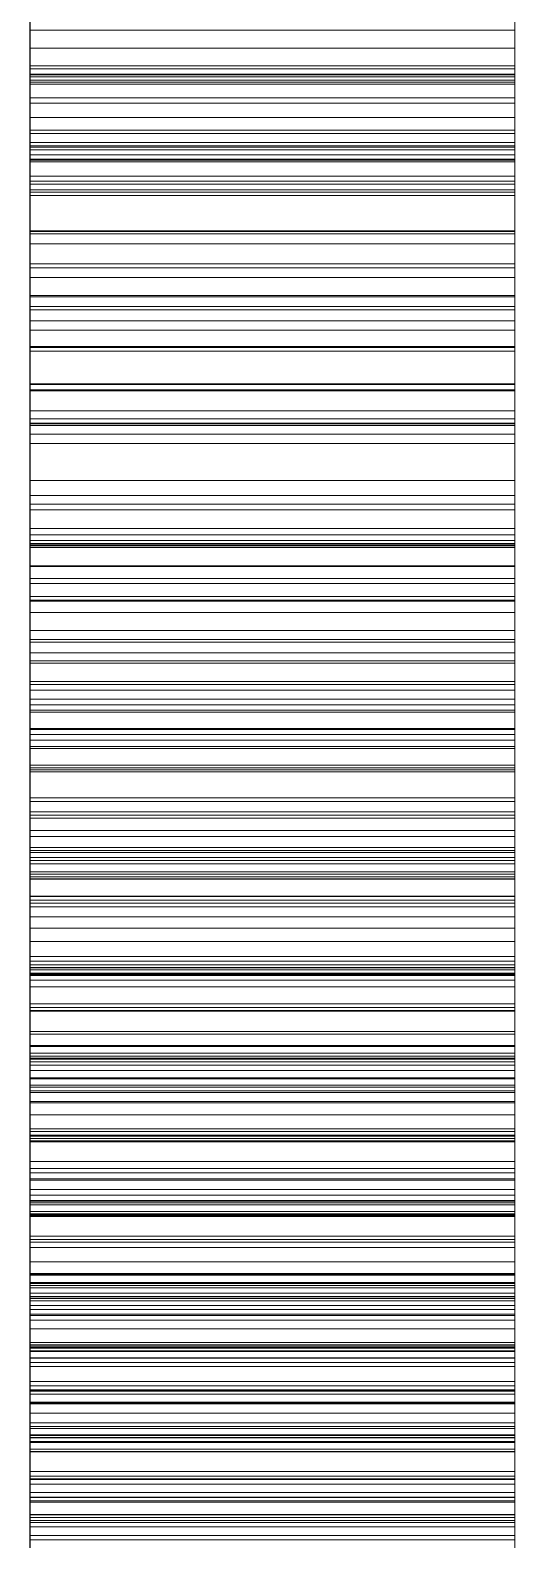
# Paper-space layout '01_三视图' of a CAD drawing. Header units: millimetres. Extents: x 8 to 451, y 8 to 289.
# Drawn here: x 18 to 18.6, y 184.7 to 186.569 of the extents above; entities that cross this region are included whole.
import ezdxf

# ---------------------------------------------------------------- set-up
doc = ezdxf.new("R2010")
doc.units = ezdxf.units.MM
doc.linetypes.add('WP_HIDDEN', pattern=[2.3, 1.5, -0.8])
doc.layers.add('HIDDEN', color=7, linetype='WP_HIDDEN', lineweight=13)
doc.layers.add('VISIBLE', color=7, linetype='CONTINUOUS', lineweight=25)

psp = doc.layouts.new('01_三视图')

# ---------------------------------------------------------------- linework, layer by layer
at = {"layer": 'HIDDEN'}
for points in [[(18, 190.1912), (18, 183.8131)], [(18, 186.0929), (18, 190.1912)], [(18, 185.884), (18, 190.1912)], [(18, 190.1912), (18, 186.0102)], [(18.6, 190.1912), (18.6, 183.8131)], [(18.6, 186.0102), (18.6, 190.1912)], [(18.6, 190.1912), (18.6, 186.0929)], [(18.6, 190.1912), (18.6, 185.884)], [(18, 188.6728), (18, 183.8131)], [(18.6, 183.8131), (18.6, 188.6728)], [(18, 186.5251), (18, 186.738)], [(18.6, 186.738), (18.6, 186.5251)], [(18, 186.6916), (18, 186.4301)], [(18.6, 186.4301), (18.6, 186.6916)], [(18, 186.6848), (18, 186.4245)], [(18.6, 186.4245), (18.6, 186.6848)], [(18, 186.6651), (18, 186.3716)], [(18.6, 186.3716), (18.6, 186.6651)], [(18, 186.5051), (18, 186.6328)], [(18.6, 186.6328), (18.6, 186.5051)], [(18, 186.6199), (18, 186.5074)], [(18, 186.6177), (18, 186.5214)], [(18.6, 186.5074), (18.6, 186.6199)], [(18.6, 186.5214), (18.6, 186.6177)], [(18, 186.6109), (18, 186.5114)], [(18.6, 186.5114), (18.6, 186.6109)], [(18, 186.5844), (18, 186.547)], [(18, 186.2408), (18, 186.5834)], [(18, 186.5824), (18, 186.239)], [(18.6, 186.547), (18.6, 186.5844)], [(18.6, 186.5834), (18.6, 186.2408)], [(18.6, 186.239), (18.6, 186.5824)], [(18, 186.3788), (18, 186.5754)], [(18, 186.5023), (18, 186.5731)], [(18, 186.4788), (18, 186.5693)], [(18, 186.5693), (18.6, 186.5693)], [(18.6, 186.5754), (18.6, 186.3788)], [(18.6, 186.5731), (18.6, 186.5023)], [(18.6, 186.5693), (18.6, 186.4788)], [(18, 186.547), (18, 186.514)], [(18, 186.547), (18.6, 186.547)], [(18.6, 186.514), (18.6, 186.547)], [(18, 186.32), (18, 186.5251)], [(18, 186.5251), (18.6, 186.5251)], [(18, 186.5214), (18, 186.4211)], [(18, 186.5214), (18.6, 186.5214)], [(18.6, 186.5251), (18.6, 186.32)], [(18.6, 186.4211), (18.6, 186.5214)], [(18, 186.5149), (18, 185.7274)], [(18, 186.5149), (18.6, 186.5149)], [(18, 186.514), (18, 186.4854)], [(18, 186.514), (18.6, 186.514)], [(18, 186.5114), (18, 186.4094)], [(18, 186.5114), (18.6, 186.5114)], [(18, 186.5074), (18, 186.3885)], [(18, 186.5074), (18.6, 186.5074)], [(18, 186.3685), (18, 186.5051)], [(18, 186.5051), (18.6, 186.5051)], [(18, 186.4453), (18, 186.5023)], [(18, 186.5023), (18.6, 186.5023)], [(18.6, 185.7274), (18.6, 186.5149)], [(18.6, 186.4854), (18.6, 186.514)], [(18.6, 186.4094), (18.6, 186.5114)], [(18.6, 186.3885), (18.6, 186.5074)], [(18.6, 186.5051), (18.6, 186.3685)], [(18.6, 186.5023), (18.6, 186.4453)], [(18, 186.4854), (18, 186.4612)], [(18, 186.4854), (18.6, 186.4854)], [(18.6, 186.4612), (18.6, 186.4854)], [(18, 186.3823), (18, 186.4788)], [(18, 186.4788), (18.6, 186.4788)], [(18.6, 186.4788), (18.6, 186.3823)], [(18, 186.4612), (18, 186.4413)], [(18, 186.4612), (18.6, 186.4612)], [(18.6, 186.4413), (18.6, 186.4612)], [(18, 186.4061), (18, 186.4453)], [(18, 186.4453), (18.6, 186.4453)], [(18, 186.4413), (18, 186.4259)], [(18, 186.4413), (18.6, 186.4413)], [(18, 186.4301), (18, 186.1304)], [(18, 186.4301), (18.6, 186.4301)], [(18.6, 186.4453), (18.6, 186.4061)], [(18.6, 186.4259), (18.6, 186.4413)], [(18.6, 186.1304), (18.6, 186.4301)], [(18, 186.4259), (18, 186.4149)], [(18, 186.4259), (18.6, 186.4259)], [(18, 186.4245), (18, 186.1777)], [(18, 186.4245), (18.6, 186.4245)], [(18, 186.4211), (18, 186.3171)], [(18, 186.4211), (18.6, 186.4211)], [(18, 186.4149), (18, 186.4083)], [(18, 186.4149), (18.6, 186.4149)], [(18, 186.4094), (18, 186.3048)], [(18, 186.4094), (18.6, 186.4094)], [(18.6, 186.4149), (18.6, 186.4259)], [(18.6, 186.1777), (18.6, 186.4245)], [(18.6, 186.3171), (18.6, 186.4211)], [(18.6, 186.4083), (18.6, 186.4149)], [(18.6, 186.3048), (18.6, 186.4094)], [(18, 186.4083), (18, 186.4061)], [(18, 186.4083), (18.6, 186.4083)], [(18, 186.4061), (18, 183.8131)], [(18, 186.3647), (18, 186.4061)], [(18, 186.4061), (18.6, 186.4061)], [(18, 186.4061), (18.6, 186.4061)], [(18.6, 186.4061), (18.6, 186.4083)], [(18.6, 183.8131), (18.6, 186.4061)], [(18.6, 186.4061), (18.6, 186.3647)], [(18, 186.3885), (18, 186.2631)], [(18, 186.3885), (18.6, 186.3885)], [(18, 186.28), (18, 186.3823)], [(18, 186.3823), (18.6, 186.3823)], [(18, 186.1712), (18, 186.3788)], [(18, 186.3788), (18.6, 186.3788)], [(18, 186.3716), (18, 186.0826)], [(18, 186.3716), (18.6, 186.3716)], [(18.6, 186.2631), (18.6, 186.3885)], [(18.6, 186.3823), (18.6, 186.28)], [(18.6, 186.3788), (18.6, 186.1712)], [(18.6, 186.0826), (18.6, 186.3716)], [(18, 186.2231), (18, 186.3685)], [(18, 186.3685), (18.6, 186.3685)], [(18, 186.321), (18, 186.3647)], [(18, 186.3647), (18.6, 186.3647)], [(18.6, 186.3685), (18.6, 186.2231)], [(18.6, 186.3647), (18.6, 186.321)], [(18, 186.2751), (18, 186.321)], [(18, 186.321), (18.6, 186.321)], [(18, 186.1228), (18, 186.32)], [(18, 186.32), (18.6, 186.32)], [(18, 186.3171), (18, 186.2093)], [(18, 186.3171), (18.6, 186.3171)], [(18.6, 186.321), (18.6, 186.2751)], [(18.6, 186.32), (18.6, 186.1228)], [(18.6, 186.2093), (18.6, 186.3171)], [(18, 186.3048), (18, 186.1976)], [(18, 186.3048), (18.6, 186.3048)], [(18.6, 186.1976), (18.6, 186.3048)], [(18, 186.1717), (18, 186.28)], [(18, 186.28), (18.6, 186.28)], [(18.6, 186.28), (18.6, 186.1717)], [(18, 186.2269), (18, 186.2751)], [(18, 186.2751), (18.6, 186.2751)], [(18, 186.2631), (18, 186.1313)], [(18, 186.2631), (18.6, 186.2631)], [(18.6, 186.2751), (18.6, 186.2269)], [(18.6, 186.1313), (18.6, 186.2631)], [(18, 186.2408), (18.6, 186.2408)], [(18, 186.0817), (18, 186.2408)], [(18.6, 186.2408), (18.6, 186.0817)], [(18, 186.239), (18, 186.0797)], [(18, 186.239), (18.6, 186.239)], [(18, 186.1765), (18, 186.2269)], [(18, 186.2269), (18.6, 186.2269)], [(18, 186.0689), (18, 186.2231)], [(18, 186.2231), (18.6, 186.2231)], [(18.6, 186.0797), (18.6, 186.239)], [(18.6, 186.2269), (18.6, 186.1765)], [(18.6, 186.2231), (18.6, 186.0689)], [(18, 186.2093), (18, 186.0978)], [(18, 186.2093), (18.6, 186.2093)], [(18.6, 186.0978), (18.6, 186.2093)], [(18, 186.1976), (18, 186.0878)], [(18, 186.1976), (18.6, 186.1976)], [(18.6, 186.0878), (18.6, 186.1976)], [(18, 186.1777), (18, 185.9444)], [(18, 186.1777), (18.6, 186.1777)], [(18, 186.1238), (18, 186.1765)], [(18, 186.1765), (18.6, 186.1765)], [(18, 186.0576), (18, 186.1717)], [(18, 186.1717), (18.6, 186.1717)], [(18, 185.9053), (18, 186.1712)], [(18.6, 185.9444), (18.6, 186.1777)], [(18.6, 186.1765), (18.6, 186.1238)], [(18.6, 186.1717), (18.6, 186.0576)], [(18.6, 186.1712), (18.6, 185.9053)], [(18, 186.1313), (18, 185.993)], [(18, 186.1313), (18.6, 186.1313)], [(18, 186.1304), (18, 185.7927)], [(18, 186.1304), (18.6, 186.1304)], [(18.6, 185.993), (18.6, 186.1313)], [(18.6, 185.7927), (18.6, 186.1304)], [(18, 186.069), (18, 186.1238)], [(18, 186.1238), (18.6, 186.1238)], [(18, 185.9334), (18, 186.1228)], [(18, 186.1228), (18.6, 186.1228)], [(18.6, 186.1238), (18.6, 186.069)], [(18.6, 186.1228), (18.6, 185.9334)], [(18, 186.0978), (18, 185.9825)], [(18, 186.0978), (18.6, 186.0978)], [(18, 185.7125), (18, 186.0929)], [(18.6, 185.9825), (18.6, 186.0978)], [(18.6, 186.0929), (18.6, 185.7125)], [(18, 186.0878), (18, 185.9754)], [(18, 186.0878), (18.6, 186.0878)], [(18, 186.0826), (18, 185.7981)], [(18, 186.0826), (18.6, 186.0826)], [(18, 186.0817), (18.6, 186.0817)], [(18, 185.9308), (18, 186.0817)], [(18, 186.0797), (18, 185.9285)], [(18, 186.0797), (18.6, 186.0797)], [(18.6, 185.9754), (18.6, 186.0878)], [(18.6, 185.7981), (18.6, 186.0826)], [(18.6, 186.0817), (18.6, 185.9308)], [(18.6, 185.9285), (18.6, 186.0797)], [(18, 186.0117), (18, 186.069)], [(18, 186.069), (18.6, 186.069)], [(18, 185.9058), (18, 186.0689)], [(18, 186.0689), (18.6, 186.0689)], [(18, 185.9375), (18, 186.0576)], [(18, 186.0576), (18.6, 186.0576)], [(18.6, 186.069), (18.6, 186.0117)], [(18.6, 186.0689), (18.6, 185.9058)], [(18.6, 186.0576), (18.6, 185.9375)], [(18, 185.9522), (18, 186.0117)], [(18, 186.0117), (18.6, 186.0117)], [(18, 186.0102), (18, 185.6823)], [(18.6, 186.0117), (18.6, 185.9522)], [(18.6, 185.6823), (18.6, 186.0102)], [(18, 185.993), (18, 185.8482)], [(18, 185.993), (18.6, 185.993)], [(18, 185.9825), (18, 185.8635)], [(18, 185.9825), (18.6, 185.9825)], [(18.6, 185.8482), (18.6, 185.993)], [(18.6, 185.8635), (18.6, 185.9825)], [(18, 185.9754), (18, 185.8681)], [(18, 185.9754), (18.6, 185.9754)], [(18.6, 185.8681), (18.6, 185.9754)], [(18, 185.8902), (18, 185.9522)], [(18, 185.9522), (18.6, 185.9522)], [(18, 185.9444), (18, 185.7247)], [(18, 185.9444), (18.6, 185.9444)], [(18.6, 185.9522), (18.6, 185.8902)], [(18.6, 185.7247), (18.6, 185.9444)], [(18, 185.8115), (18, 185.9375)], [(18, 185.9375), (18.6, 185.9375)], [(18, 185.7518), (18, 185.9334)], [(18, 185.9334), (18.6, 185.9334)], [(18, 185.8623), (18, 185.9319)], [(18, 185.9319), (18, 185.8149)], [(18, 185.9319), (18.6, 185.9319)], [(18, 185.9308), (18.6, 185.9308)], [(18, 185.7881), (18, 185.9308)], [(18, 185.9285), (18, 185.7855)], [(18, 185.9285), (18.6, 185.9285)], [(18.6, 185.9375), (18.6, 185.8115)], [(18.6, 185.9334), (18.6, 185.7518)], [(18.6, 185.9319), (18.6, 185.8623)], [(18.6, 185.8149), (18.6, 185.9319)], [(18.6, 185.9308), (18.6, 185.7881)], [(18.6, 185.7855), (18.6, 185.9285)], [(18, 185.7339), (18, 185.9058)], [(18, 185.9058), (18.6, 185.9058)], [(18, 185.6556), (18, 185.9053)], [(18, 185.9053), (18.6, 185.9053)], [(18.6, 185.9058), (18.6, 185.7339)], [(18.6, 185.9053), (18.6, 185.6556)], [(18, 185.8259), (18, 185.8902)], [(18, 185.8902), (18.6, 185.8902)], [(18.6, 185.8902), (18.6, 185.8259)], [(18, 185.511), (18, 185.884)], [(18, 185.884), (18.6, 185.884)], [(18, 185.8681), (18, 185.7626)], [(18, 185.8681), (18.6, 185.8681)], [(18.6, 185.884), (18.6, 185.511)], [(18.6, 185.7626), (18.6, 185.8681)], [(18, 185.8635), (18, 185.7408)], [(18, 185.8635), (18.6, 185.8635)], [(18, 185.7045), (18, 185.8623)], [(18, 185.8623), (18.6, 185.8623)], [(18, 185.8482), (18, 185.697)], [(18, 185.8482), (18.6, 185.8482)], [(18.6, 185.7408), (18.6, 185.8635)], [(18.6, 185.8623), (18.6, 185.7045)], [(18.6, 185.697), (18.6, 185.8482)], [(18, 185.7591), (18, 185.8259)], [(18, 185.8259), (18.6, 185.8259)], [(18, 185.8149), (18, 185.7034)], [(18, 185.8149), (18.6, 185.8149)], [(18, 185.6796), (18, 185.8115)], [(18, 185.8115), (18.6, 185.8115)], [(18.6, 185.8259), (18.6, 185.7591)], [(18.6, 185.7034), (18.6, 185.8149)], [(18.6, 185.8115), (18.6, 185.6796)], [(18, 185.7981), (18, 185.5181)], [(18, 185.7981), (18.6, 185.7981)], [(18, 185.7927), (18, 185.5206)], [(18.6, 185.5181), (18.6, 185.7981)], [(18.6, 185.5206), (18.6, 185.7927)], [(18, 185.7881), (18.6, 185.7881)], [(18, 185.6535), (18, 185.7881)], [(18, 185.7855), (18, 185.6507)], [(18, 185.7855), (18.6, 185.7855)], [(18.6, 185.7881), (18.6, 185.6535)], [(18.6, 185.6507), (18.6, 185.7855)], [(18, 185.7626), (18, 185.659)], [(18, 185.7626), (18.6, 185.7626)], [(18, 185.69), (18, 185.7591)], [(18, 185.7591), (18.6, 185.7591)], [(18.6, 185.659), (18.6, 185.7626)], [(18.6, 185.7591), (18.6, 185.69)], [(18, 185.578), (18, 185.7518)], [(18, 185.7518), (18.6, 185.7518)], [(18, 185.7408), (18, 185.6143)], [(18, 185.7408), (18.6, 185.7408)], [(18.6, 185.7518), (18.6, 185.578)], [(18.6, 185.6143), (18.6, 185.7408)], [(18, 185.5708), (18, 185.7339)], [(18, 185.7339), (18.6, 185.7339)], [(18, 185.7274), (18.6, 185.7274)], [(18, 185.7247), (18, 185.5185)], [(18, 185.7247), (18.6, 185.7247)], [(18.6, 185.7339), (18.6, 185.5708)], [(18.6, 185.5185), (18.6, 185.7247)], [(18, 185.3544), (18, 185.7125)], [(18, 185.5508), (18, 185.7045)], [(18, 185.7045), (18.6, 185.7045)], [(18, 185.7034), (18, 185.5971)], [(18, 185.7034), (18.6, 185.7034)], [(18.6, 185.7125), (18.6, 185.3544)], [(18.6, 185.7045), (18.6, 185.5508)], [(18.6, 185.5971), (18.6, 185.7034)], [(18, 185.697), (18, 185.5935)], [(18, 185.697), (18.6, 185.697)], [(18, 185.6186), (18, 185.69)], [(18, 185.69), (18.6, 185.69)], [(18, 185.6823), (18, 185.3554)], [(18, 185.6823), (18.6, 185.6823)], [(18, 185.541), (18, 185.6796)], [(18, 185.6796), (18.6, 185.6796)], [(18.6, 185.5935), (18.6, 185.697)], [(18.6, 185.69), (18.6, 185.6186)], [(18.6, 185.3554), (18.6, 185.6823)], [(18.6, 185.6796), (18.6, 185.541)], [(18, 185.659), (18, 185.5572)], [(18, 185.659), (18.6, 185.659)], [(18, 185.5369), (18, 185.6556)], [(18, 185.6556), (18.6, 185.6556)], [(18, 185.6535), (18.6, 185.6535)], [(18, 185.527), (18, 185.6535)], [(18, 185.6507), (18, 185.5242)], [(18, 185.6507), (18.6, 185.6507)], [(18.6, 185.5572), (18.6, 185.659)], [(18.6, 185.6556), (18.6, 185.5369)], [(18.6, 185.6535), (18.6, 185.527)], [(18.6, 185.5242), (18.6, 185.6507)], [(18, 185.5447), (18, 185.6186)], [(18, 185.6186), (18.6, 185.6186)], [(18, 185.6143), (18, 185.488)], [(18, 185.6143), (18.6, 185.6143)], [(18.6, 185.6186), (18.6, 185.5447)], [(18.6, 185.488), (18.6, 185.6143)], [(18, 185.4968), (18, 185.6013)], [(18, 185.6013), (18, 185.4407)], [(18, 185.6013), (18.6, 185.6013)], [(18, 185.5971), (18, 185.4963)], [(18, 185.5971), (18.6, 185.5971)], [(18, 185.5935), (18, 185.4921)], [(18, 185.5935), (18.6, 185.5935)], [(18.6, 185.6013), (18.6, 185.4968)], [(18.6, 185.4407), (18.6, 185.6013)], [(18.6, 185.4963), (18.6, 185.5971)], [(18.6, 185.4921), (18.6, 185.5935)], [(18, 185.412), (18, 185.578)], [(18, 185.578), (18.6, 185.578)], [(18, 185.4163), (18, 185.5708)], [(18, 185.5708), (18.6, 185.5708)], [(18.6, 185.578), (18.6, 185.412)], [(18.6, 185.5708), (18.6, 185.4163)], [(18, 185.5572), (18, 185.4572)], [(18, 185.5572), (18.6, 185.5572)], [(18, 185.4838), (18, 185.5534)], [(18, 185.5534), (18, 185.408)], [(18, 185.5534), (18.6, 185.5534)], [(18, 185.4013), (18, 185.5508)], [(18, 185.5508), (18.6, 185.5508)], [(18.6, 185.4572), (18.6, 185.5572)], [(18.6, 185.5534), (18.6, 185.4838)], [(18.6, 185.408), (18.6, 185.5534)], [(18.6, 185.5508), (18.6, 185.4013)], [(18, 185.4714), (18, 185.5447)], [(18, 185.5447), (18.6, 185.5447)], [(18, 185.4082), (18, 185.541)], [(18, 185.541), (18.6, 185.541)], [(18, 185.4223), (18, 185.5369)], [(18, 185.5369), (18.6, 185.5369)], [(18.6, 185.5447), (18.6, 185.4714)], [(18.6, 185.541), (18.6, 185.4082)], [(18.6, 185.5369), (18.6, 185.4223)], [(18, 185.527), (18.6, 185.527)], [(18, 185.4087), (18, 185.527)], [(18, 185.5242), (18, 185.4058)], [(18, 185.5242), (18.6, 185.5242)], [(18, 185.5206), (18, 185.2962)], [(18, 185.5206), (18.6, 185.5206)], [(18, 185.5185), (18, 185.3258)], [(18, 185.5185), (18.6, 185.5185)], [(18, 185.5181), (18, 185.2426)], [(18, 185.5181), (18.6, 185.5181)], [(18.6, 185.527), (18.6, 185.4087)], [(18.6, 185.4058), (18.6, 185.5242)], [(18.6, 185.2962), (18.6, 185.5206)], [(18.6, 185.3258), (18.6, 185.5185)], [(18.6, 185.2426), (18.6, 185.5181)], [(18, 184.705), (18, 185.511)], [(18, 185.3985), (18, 185.4968)], [(18, 185.4968), (18.6, 185.4968)], [(18, 185.4963), (18, 185.4008)], [(18, 185.4963), (18.6, 185.4963)], [(18.6, 185.511), (18.6, 184.705)], [(18.6, 185.4968), (18.6, 185.3985)], [(18.6, 185.4008), (18.6, 185.4963)], [(18, 185.4921), (18, 185.3927)], [(18, 185.4921), (18.6, 185.4921)], [(18, 185.488), (18, 185.3635)], [(18, 185.488), (18.6, 185.488)], [(18, 185.3844), (18, 185.4838)], [(18, 185.4838), (18.6, 185.4838)], [(18.6, 185.3927), (18.6, 185.4921)], [(18.6, 185.3635), (18.6, 185.488)], [(18.6, 185.4838), (18.6, 185.3844)], [(18, 185.3996), (18, 185.4714)], [(18, 185.4714), (18.6, 185.4714)], [(18, 185.4572), (18, 185.3591)], [(18, 185.4572), (18.6, 185.4572)], [(18.6, 185.4714), (18.6, 185.3996)], [(18.6, 185.3591), (18.6, 185.4572)], [(18, 185.4407), (18, 185.2917)], [(18, 185.4407), (18.6, 185.4407)], [(18.6, 185.2917), (18.6, 185.4407)], [(18, 185.3118), (18, 185.4223)], [(18, 185.4223), (18.6, 185.4223)], [(18.6, 185.4223), (18.6, 185.3118)], [(18, 185.2706), (18, 185.4163)], [(18, 185.4163), (18.6, 185.4163)], [(18, 185.2538), (18, 185.412)], [(18, 185.412), (18.6, 185.412)], [(18, 185.4087), (18.6, 185.4087)], [(18, 185.2986), (18, 185.4087)], [(18, 185.2811), (18, 185.4082)], [(18, 185.4082), (18.6, 185.4082)], [(18, 185.408), (18, 185.2718)], [(18, 185.408), (18.6, 185.408)], [(18, 185.4058), (18, 185.2957)], [(18, 185.4058), (18.6, 185.4058)], [(18, 185.2559), (18, 185.4013)], [(18, 185.4013), (18.6, 185.4013)], [(18, 185.4008), (18, 185.3107)], [(18, 185.4008), (18.6, 185.4008)], [(18, 185.3292), (18, 185.3996)], [(18, 185.3996), (18.6, 185.3996)], [(18.6, 185.4163), (18.6, 185.2706)], [(18.6, 185.412), (18.6, 185.2538)], [(18.6, 185.4087), (18.6, 185.2986)], [(18.6, 185.4082), (18.6, 185.2811)], [(18.6, 185.2718), (18.6, 185.408)], [(18.6, 185.2957), (18.6, 185.4058)], [(18.6, 185.4013), (18.6, 185.2559)], [(18.6, 185.3107), (18.6, 185.4008)], [(18.6, 185.3996), (18.6, 185.3292)], [(18, 185.3024), (18, 185.3985)], [(18, 185.3985), (18.6, 185.3985)], [(18, 185.3927), (18, 185.2952)], [(18, 185.3927), (18.6, 185.3927)], [(18, 185.2875), (18, 185.3844)], [(18, 185.3844), (18.6, 185.3844)], [(18.6, 185.3985), (18.6, 185.3024)], [(18.6, 185.2952), (18.6, 185.3927)], [(18.6, 185.3844), (18.6, 185.2875)], [(18, 185.3635), (18, 185.2408)], [(18, 185.3635), (18.6, 185.3635)], [(18.6, 185.2408), (18.6, 185.3635)], [(18, 185.3591), (18, 185.2628)], [(18, 185.3591), (18.6, 185.3591)], [(18, 185.3554), (18, 185.0297)], [(18, 185.3554), (18.6, 185.3554)], [(18, 185.0185), (18, 185.3544)], [(18, 185.3544), (18.6, 185.3544)], [(18.6, 185.2628), (18.6, 185.3591)], [(18.6, 185.0297), (18.6, 185.3554)], [(18.6, 185.3544), (18.6, 185.0185)], [(18, 185.2603), (18, 185.3292)], [(18, 185.3292), (18.6, 185.3292)], [(18, 185.3258), (18, 185.1466)], [(18, 185.3258), (18.6, 185.3258)], [(18.6, 185.3292), (18.6, 185.2603)], [(18.6, 185.1466), (18.6, 185.3258)], [(18, 185.2053), (18, 185.3118)], [(18, 185.3118), (18.6, 185.3118)], [(18, 185.3107), (18, 185.226)], [(18, 185.3107), (18.6, 185.3107)], [(18.6, 185.3118), (18.6, 185.2053)], [(18.6, 185.226), (18.6, 185.3107)], [(18, 185.2087), (18, 185.3024)], [(18, 185.3024), (18.6, 185.3024)], [(18, 185.2986), (18.6, 185.2986)], [(18, 185.1966), (18, 185.2986)], [(18, 185.2962), (18, 185.1193)], [(18, 185.2962), (18.6, 185.2962)], [(18, 185.2957), (18, 185.1938)], [(18, 185.2957), (18.6, 185.2957)], [(18, 185.2952), (18, 185.1997)], [(18, 185.2952), (18.6, 185.2952)], [(18, 185.2917), (18, 185.1543)], [(18, 185.2917), (18.6, 185.2917)], [(18, 185.1931), (18, 185.2875)], [(18, 185.2875), (18.6, 185.2875)], [(18.6, 185.3024), (18.6, 185.2087)], [(18.6, 185.2986), (18.6, 185.1966)], [(18.6, 185.1193), (18.6, 185.2962)], [(18.6, 185.1938), (18.6, 185.2957)], [(18.6, 185.1997), (18.6, 185.2952)], [(18.6, 185.1543), (18.6, 185.2917)], [(18.6, 185.2875), (18.6, 185.1931)], [(18, 185.1597), (18, 185.2811)], [(18, 185.2811), (18.6, 185.2811)], [(18, 185.2718), (18, 185.145)], [(18, 185.2718), (18.6, 185.2718)], [(18, 185.201), (18, 185.2706)], [(18, 185.2706), (18.6, 185.2706)], [(18.6, 185.2811), (18.6, 185.1597)], [(18.6, 185.145), (18.6, 185.2718)], [(18.6, 185.2706), (18.6, 185.201)], [(18, 185.2628), (18, 185.1684)], [(18, 185.2628), (18.6, 185.2628)], [(18, 185.1927), (18, 185.2603)], [(18, 185.2603), (18.6, 185.2603)], [(18, 185.1147), (18, 185.2559)], [(18, 185.2559), (18.6, 185.2559)], [(18, 185.1035), (18, 185.2538)], [(18, 185.2538), (18.6, 185.2538)], [(18.6, 185.1684), (18.6, 185.2628)], [(18.6, 185.2603), (18.6, 185.1927)], [(18.6, 185.2559), (18.6, 185.1147)], [(18.6, 185.2538), (18.6, 185.1035)], [(18, 185.2426), (18, 184.9716)], [(18, 185.2426), (18.6, 185.2426)], [(18, 185.2408), (18, 185.12)], [(18, 185.2408), (18.6, 185.2408)], [(18.6, 184.9716), (18.6, 185.2426)], [(18.6, 185.12), (18.6, 185.2408)], [(18, 185.226), (18, 185.1466)], [(18, 185.226), (18.6, 185.226)], [(18.6, 185.1466), (18.6, 185.226)], [(18, 185.1172), (18, 185.2087)], [(18, 185.2087), (18.6, 185.2087)], [(18, 185.1007), (18, 185.2053)], [(18, 185.2053), (18.6, 185.2053)], [(18, 185.1336), (18, 185.201)], [(18, 185.201), (18.6, 185.201)], [(18, 185.1997), (18, 185.1063)], [(18, 185.1997), (18.6, 185.1997)], [(18, 185.1966), (18.6, 185.1966)], [(18, 185.1028), (18, 185.1966)], [(18, 185.1938), (18, 185.1001)], [(18, 185.1938), (18.6, 185.1938)], [(18.6, 185.2087), (18.6, 185.1172)], [(18.6, 185.2053), (18.6, 185.1007)], [(18.6, 185.201), (18.6, 185.1336)], [(18.6, 185.1063), (18.6, 185.1997)], [(18.6, 185.1966), (18.6, 185.1028)], [(18.6, 185.1001), (18.6, 185.1938)], [(18, 185.1012), (18, 185.1931)], [(18, 185.1931), (18.6, 185.1931)], [(18, 185.1266), (18, 185.1927)], [(18, 185.1927), (18.6, 185.1927)], [(18.6, 185.1931), (18.6, 185.1012)], [(18.6, 185.1927), (18.6, 185.1266)], [(18, 185.1684), (18, 185.0757)], [(18, 185.1684), (18.6, 185.1684)], [(18, 185.044), (18, 185.1597)], [(18, 185.1597), (18.6, 185.1597)], [(18.6, 185.0757), (18.6, 185.1684)], [(18.6, 185.1597), (18.6, 185.044)], [(18, 185.1543), (18, 185.0286)], [(18, 185.1543), (18.6, 185.1543)], [(18, 185.1466), (18, 184.9791)], [(18, 185.1466), (18, 185.0718)], [(18, 185.1466), (18.6, 185.1466)], [(18, 185.145), (18, 185.0275)], [(18, 185.145), (18.6, 185.145)], [(18.6, 185.0286), (18.6, 185.1543)], [(18.6, 184.9791), (18.6, 185.1466)], [(18.6, 185.0718), (18.6, 185.1466)], [(18.6, 185.0275), (18.6, 185.145)], [(18, 185.0683), (18, 185.1336)], [(18, 185.1336), (18.6, 185.1336)], [(18, 185.0619), (18, 185.1266)], [(18, 185.1266), (18.6, 185.1266)], [(18, 185.12), (18, 185.001)], [(18, 185.12), (18.6, 185.12)], [(18, 185.1193), (18, 184.99)], [(18, 185.1193), (18.6, 185.1193)], [(18.6, 185.1336), (18.6, 185.0683)], [(18.6, 185.1266), (18.6, 185.0619)], [(18.6, 185.001), (18.6, 185.12)], [(18.6, 184.99), (18.6, 185.1193)], [(18, 185.0281), (18, 185.1172)], [(18, 185.1172), (18.6, 185.1172)], [(18, 184.9776), (18, 185.1147)], [(18, 185.1147), (18.6, 185.1147)], [(18, 185.1063), (18, 185.0148)], [(18, 185.1063), (18.6, 185.1063)], [(18, 184.961), (18, 185.1035)], [(18, 185.1035), (18.6, 185.1035)], [(18, 185.1028), (18.6, 185.1028)], [(18, 185.0172), (18, 185.1028)], [(18, 185.0118), (18, 185.1012)], [(18, 185.1012), (18.6, 185.1012)], [(18, 184.9957), (18, 185.1007)], [(18, 185.1007), (18.6, 185.1007)], [(18, 185.1001), (18, 185.0146)], [(18, 185.1001), (18.6, 185.1001)], [(18.6, 185.1172), (18.6, 185.0281)], [(18.6, 185.1147), (18.6, 184.9776)], [(18.6, 185.0148), (18.6, 185.1063)], [(18.6, 185.1035), (18.6, 184.961)], [(18.6, 185.1028), (18.6, 185.0172)], [(18.6, 185.1012), (18.6, 185.0118)], [(18.6, 185.1007), (18.6, 184.9957)], [(18.6, 185.0146), (18.6, 185.1001)], [(18, 185.0757), (18, 184.9849)], [(18, 185.0757), (18.6, 185.0757)], [(18, 185.0718), (18, 185.0006)], [(18, 185.0718), (18.6, 185.0718)], [(18, 185.0052), (18, 185.0683)], [(18, 185.0683), (18.6, 185.0683)], [(18.6, 184.9849), (18.6, 185.0757)], [(18.6, 185.0006), (18.6, 185.0718)], [(18.6, 185.0683), (18.6, 185.0052)], [(18, 184.9987), (18, 185.0619)], [(18, 185.0619), (18.6, 185.0619)], [(18, 184.934), (18, 185.044)], [(18, 185.044), (18.6, 185.044)], [(18.6, 185.0619), (18.6, 184.9987)], [(18.6, 185.044), (18.6, 184.934)], [(18, 185.0297), (18, 184.705)], [(18, 185.0297), (18.6, 185.0297)], [(18, 185.0286), (18, 184.9145)], [(18, 185.0286), (18.6, 185.0286)], [(18, 184.9413), (18, 185.0281)], [(18, 185.0281), (18.6, 185.0281)], [(18, 185.0275), (18, 184.9193)], [(18, 185.0275), (18.6, 185.0275)], [(18.6, 184.705), (18.6, 185.0297)], [(18.6, 184.9145), (18.6, 185.0286)], [(18.6, 185.0281), (18.6, 184.9413)], [(18.6, 184.9193), (18.6, 185.0275)], [(18, 184.705), (18, 185.0185)], [(18, 185.0185), (18.6, 185.0185)], [(18, 185.0172), (18.6, 185.0172)], [(18, 184.9397), (18, 185.0172)], [(18, 185.0148), (18, 184.9253)], [(18, 185.0148), (18.6, 185.0148)], [(18, 185.0146), (18, 184.9373)], [(18, 185.0146), (18.6, 185.0146)], [(18, 184.9248), (18, 185.0118)], [(18, 185.0118), (18.6, 185.0118)], [(18.6, 185.0185), (18.6, 184.705)], [(18.6, 185.0172), (18.6, 184.9397)], [(18.6, 184.9253), (18.6, 185.0148)], [(18.6, 184.9373), (18.6, 185.0146)], [(18.6, 185.0118), (18.6, 184.9248)], [(18, 184.9443), (18, 185.0052)], [(18, 185.0052), (18.6, 185.0052)], [(18, 185.001), (18, 184.8838)], [(18, 185.001), (18.6, 185.001)], [(18, 185.0006), (18, 184.9331)], [(18, 185.0006), (18.6, 185.0006)], [(18, 184.9378), (18, 184.9987)], [(18, 184.9987), (18.6, 184.9987)], [(18, 184.8903), (18, 184.9957)], [(18, 184.9957), (18.6, 184.9957)], [(18, 184.99), (18, 184.8843)], [(18, 184.99), (18.6, 184.99)], [(18.6, 185.0052), (18.6, 184.9443)], [(18.6, 184.8838), (18.6, 185.001)], [(18.6, 184.9331), (18.6, 185.0006)], [(18.6, 184.9987), (18.6, 184.9378)], [(18.6, 184.9957), (18.6, 184.8903)], [(18.6, 184.8843), (18.6, 184.99)], [(18, 184.9849), (18, 184.896)], [(18, 184.9849), (18.6, 184.9849)], [(18, 184.9791), (18, 184.8214)], [(18, 184.9791), (18.6, 184.9791)], [(18, 184.8447), (18, 184.9776)], [(18, 184.9776), (18.6, 184.9776)], [(18, 184.9716), (18, 184.705)], [(18, 184.9716), (18.6, 184.9716)], [(18.6, 184.896), (18.6, 184.9849)], [(18.6, 184.8214), (18.6, 184.9791)], [(18.6, 184.9776), (18.6, 184.8447)], [(18.6, 184.705), (18.6, 184.9716)], [(18, 184.8263), (18, 184.961)], [(18, 184.961), (18.6, 184.961)], [(18.6, 184.961), (18.6, 184.8263)], [(18, 184.8856), (18, 184.9443)], [(18, 184.9443), (18.6, 184.9443)], [(18, 184.8568), (18, 184.9413)], [(18, 184.9413), (18.6, 184.9413)], [(18, 184.9397), (18.6, 184.9397)], [(18, 184.8703), (18, 184.9397)], [(18, 184.8803), (18, 184.9378)], [(18, 184.9378), (18.6, 184.9378)], [(18, 184.9373), (18, 184.8682)], [(18, 184.9373), (18.6, 184.9373)], [(18, 184.8297), (18, 184.934)], [(18, 184.934), (18.6, 184.934)], [(18, 184.9331), (18, 184.8692)], [(18, 184.9331), (18.6, 184.9331)], [(18.6, 184.9443), (18.6, 184.8856)], [(18.6, 184.9413), (18.6, 184.8568)], [(18.6, 184.9397), (18.6, 184.8703)], [(18.6, 184.9378), (18.6, 184.8803)], [(18.6, 184.8682), (18.6, 184.9373)], [(18.6, 184.934), (18.6, 184.8297)], [(18.6, 184.8692), (18.6, 184.9331)], [(18, 184.9253), (18, 184.8377)], [(18, 184.9253), (18.6, 184.9253)], [(18, 184.8403), (18, 184.9248)], [(18, 184.9248), (18.6, 184.9248)], [(18, 184.9193), (18, 184.8204)], [(18, 184.9193), (18.6, 184.9193)], [(18, 184.9145), (18, 184.812)], [(18, 184.9145), (18.6, 184.9145)], [(18.6, 184.8377), (18.6, 184.9253)], [(18.6, 184.9248), (18.6, 184.8403)], [(18.6, 184.8204), (18.6, 184.9193)], [(18.6, 184.812), (18.6, 184.9145)], [(18, 184.896), (18, 184.8089)], [(18, 184.896), (18.6, 184.896)], [(18.6, 184.8089), (18.6, 184.896)], [(18, 184.7844), (18, 184.8903)], [(18, 184.8903), (18.6, 184.8903)], [(18, 184.829), (18, 184.8856)], [(18, 184.8856), (18.6, 184.8856)], [(18, 184.8843), (18, 184.7784)], [(18, 184.8843), (18.6, 184.8843)], [(18, 184.8838), (18, 184.7685)], [(18, 184.8838), (18.6, 184.8838)], [(18, 184.826), (18, 184.8803)], [(18, 184.8803), (18.6, 184.8803)], [(18.6, 184.8903), (18.6, 184.7844)], [(18.6, 184.8856), (18.6, 184.829)], [(18.6, 184.7784), (18.6, 184.8843)], [(18.6, 184.7685), (18.6, 184.8838)], [(18.6, 184.8803), (18.6, 184.826)], [(18, 184.8703), (18.6, 184.8703)], [(18, 184.748), (18, 184.8703)], [(18, 184.8692), (18, 184.8091)], [(18, 184.8692), (18.6, 184.8692)], [(18, 184.8682), (18.6, 184.8682)], [(18, 184.8682), (18, 184.7463)], [(18, 184.7746), (18, 184.8568)], [(18, 184.8568), (18.6, 184.8568)], [(18.6, 184.8703), (18.6, 184.748)], [(18.6, 184.8091), (18.6, 184.8692)], [(18.6, 184.7463), (18.6, 184.8682)], [(18.6, 184.8568), (18.6, 184.7746)], [(18, 184.7159), (18, 184.8447)], [(18, 184.8447), (18.6, 184.8447)], [(18, 184.7583), (18, 184.8403)], [(18, 184.8403), (18.6, 184.8403)], [(18.6, 184.8447), (18.6, 184.7159)], [(18.6, 184.8403), (18.6, 184.7583)], [(18, 184.8377), (18, 184.7522)], [(18, 184.8377), (18.6, 184.8377)], [(18, 184.7311), (18, 184.8297)], [(18, 184.8297), (18.6, 184.8297)], [(18, 184.7746), (18, 184.829)], [(18, 184.829), (18.6, 184.829)], [(18, 184.6994), (18, 184.8263)], [(18, 184.8263), (18.6, 184.8263)], [(18, 184.7752), (18, 184.826)], [(18, 184.826), (18.6, 184.826)], [(18, 184.8214), (18, 184.6735)], [(18, 184.8214), (18.6, 184.8214)], [(18, 184.8204), (18, 184.7309)], [(18, 184.8204), (18.6, 184.8204)], [(18.6, 184.7522), (18.6, 184.8377)], [(18.6, 184.8297), (18.6, 184.7311)], [(18.6, 184.829), (18.6, 184.7746)], [(18.6, 184.8263), (18.6, 184.6994)], [(18.6, 184.826), (18.6, 184.7752)], [(18.6, 184.6735), (18.6, 184.8214)], [(18.6, 184.7309), (18.6, 184.8204)], [(18, 184.812), (18, 184.7212)], [(18, 184.812), (18.6, 184.812)], [(18, 184.8091), (18, 184.7526)], [(18, 184.8091), (18.6, 184.8091)], [(18, 184.8089), (18, 184.7236)], [(18, 184.8089), (18.6, 184.8089)], [(18.6, 184.7212), (18.6, 184.812)], [(18.6, 184.7526), (18.6, 184.8091)], [(18.6, 184.7236), (18.6, 184.8089)], [(18, 184.6782), (18, 184.7844)], [(18, 184.7844), (18.6, 184.7844)], [(18.6, 184.7844), (18.6, 184.6782)], [(18, 184.7784), (18, 184.6722)], [(18, 184.7784), (18.6, 184.7784)], [(18, 184.7276), (18, 184.7752)], [(18, 184.7752), (18.6, 184.7752)], [(18, 184.6947), (18, 184.7746)], [(18, 184.6747), (18, 184.7746)], [(18, 184.7746), (18.6, 184.7746)], [(18, 184.7685), (18, 184.655)], [(18, 184.7685), (18.6, 184.7685)], [(18.6, 184.6722), (18.6, 184.7784)], [(18.6, 184.7752), (18.6, 184.7276)], [(18.6, 184.7746), (18.6, 184.6947)], [(18.6, 184.7746), (18.6, 184.6747)], [(18.6, 184.655), (18.6, 184.7685)], [(18, 184.6788), (18, 184.7583)], [(18, 184.7583), (18.6, 184.7583)], [(18, 184.7526), (18, 184.6998)], [(18, 184.7526), (18.6, 184.7526)], [(18, 184.7522), (18, 184.6687)], [(18, 184.7522), (18.6, 184.7522)], [(18, 184.748), (18.6, 184.748)], [(18, 184.6929), (18, 184.748)], [(18, 184.7463), (18, 184.6915)], [(18, 184.7463), (18.6, 184.7463)], [(18.6, 184.7583), (18.6, 184.6788)], [(18.6, 184.6998), (18.6, 184.7526)], [(18.6, 184.6687), (18.6, 184.7522)], [(18.6, 184.748), (18.6, 184.6929)], [(18.6, 184.6915), (18.6, 184.7463)], [(18, 184.6414), (18, 184.7311)], [(18, 184.7311), (18.6, 184.7311)], [(18, 184.7309), (18, 184.6506)], [(18, 184.7309), (18.6, 184.7309)], [(18, 184.6834), (18, 184.7276)], [(18, 184.7276), (18.6, 184.7276)], [(18.6, 184.7311), (18.6, 184.6414)], [(18.6, 184.6506), (18.6, 184.7309)], [(18.6, 184.7276), (18.6, 184.6834)], [(18, 184.7236), (18, 184.6402)], [(18, 184.7236), (18.6, 184.7236)], [(18, 184.7212), (18, 184.6419)], [(18, 184.7212), (18.6, 184.7212)], [(18, 184.5931), (18, 184.7159)], [(18, 184.7159), (18.6, 184.7159)], [(18.6, 184.6402), (18.6, 184.7236)], [(18.6, 184.6419), (18.6, 184.7212)], [(18.6, 184.7159), (18.6, 184.5931)], [(18, 184.705), (18.6, 184.705)], [(18, 184.6998), (18.6, 184.6998)]]:
    psp.add_lwpolyline(points, dxfattribs=at)
at = {"layer": 'VISIBLE'}
psp.add_lwpolyline([(18, 172), (18, 202)], dxfattribs=at)

doc.saveas('drawing.dxf')
